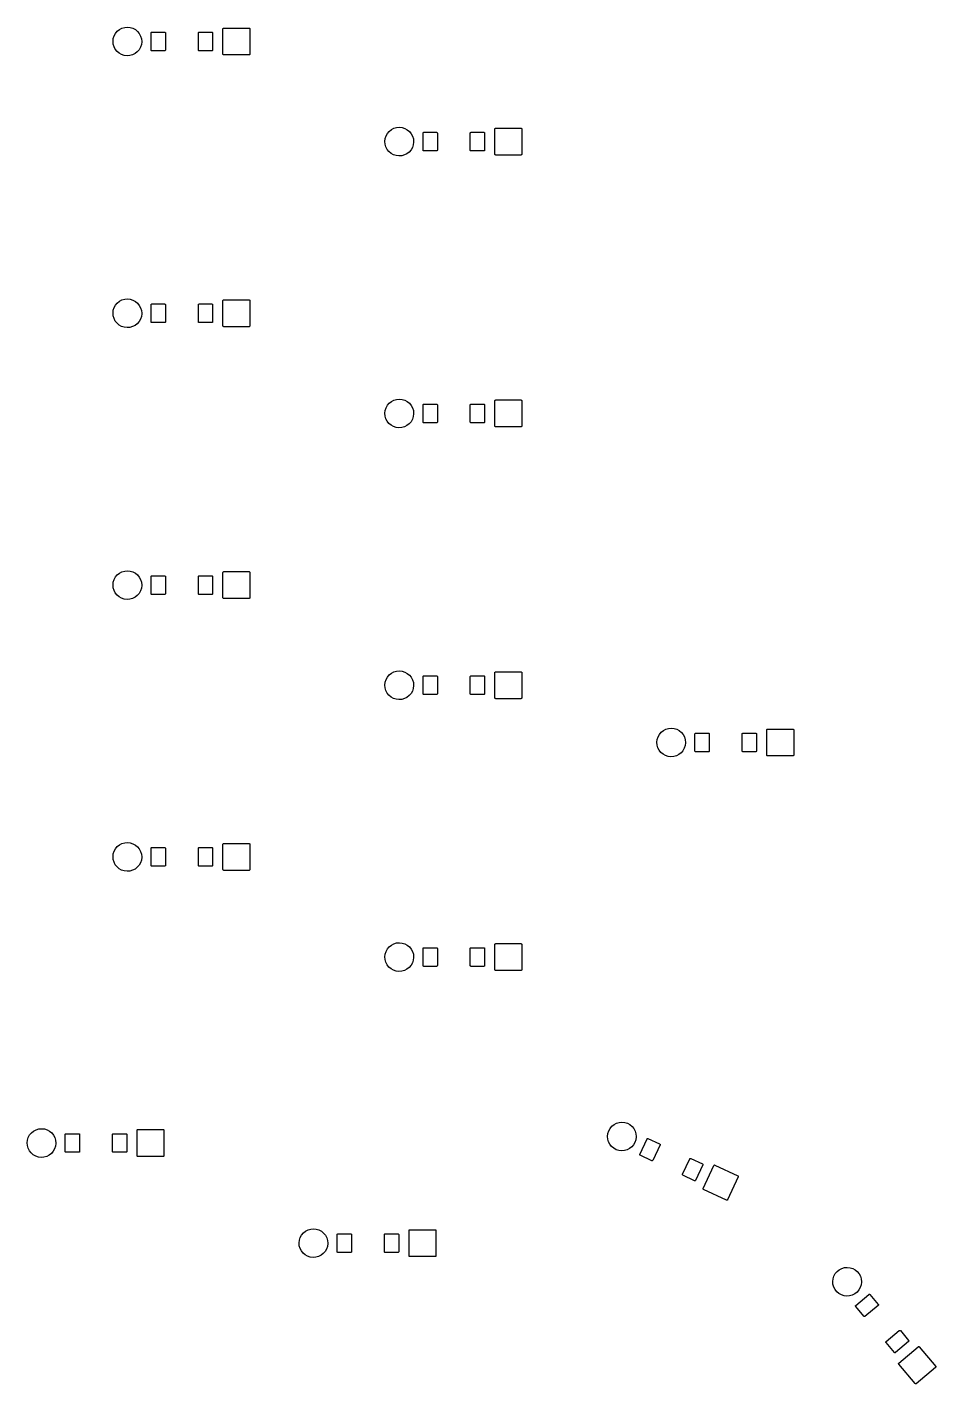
# Model space of a CAD drawing. Extents: x -5 to 129, y -39 to 63.
# Drawn here: x 65.2 to 128.7, y -38.8 to 56 of the extents above; entities that cross this region are included whole.
import ezdxf

# ---------------------------------------------------------------- set-up
doc = ezdxf.new("R2010")
doc.units = 0
doc.layers.add('BLACK', color=7, linetype='CONTINUOUS')

msp = doc.modelspace()

# ---------------------------------------------------------------- linework, layer by layer
at = {"layer": 'BLACK', "linetype": 'CONTINUOUS'}
for p, q in [((71.8145, 55.9295), (72.0022, 55.9847)), ((72.0022, 55.9847), (72.197, 56.0025)), ((72.197, 56.0025), (72.3916, 55.982)), ((72.3916, 55.982), (72.5785, 55.9242)), ((71.1876, 55.014), (71.2094, 55.2084)), ((71.204, 54.819), (71.1876, 55.014)), ((71.2094, 55.2084), (71.2686, 55.3949)), ((71.2686, 55.3949), (71.3628, 55.5664)), ((71.3628, 55.5664), (71.4886, 55.7163)), ((71.4886, 55.7163), (71.6411, 55.8389)), ((71.6411, 55.8389), (71.8145, 55.9295)), ((72.5785, 55.9242), (72.7506, 55.8311)), ((72.7506, 55.8311), (72.9013, 55.7064)), ((72.9013, 55.7064), (73.025, 55.5548)), ((73.025, 55.5548), (73.1169, 55.382)), ((73.1169, 55.382), (73.1734, 55.1947)), ((73.1734, 55.1947), (73.1925, 55)), ((73.85, 55.6), (73.8538, 55.6191)), ((73.85, 54.4), (73.85, 55.6)), ((73.8538, 55.6191), (73.8646, 55.6354)), ((73.8646, 55.6354), (73.8809, 55.6462)), ((73.8809, 55.6462), (73.9, 55.65)), ((73.9, 55.65), (74.8, 55.65)), ((74.8, 55.65), (74.8191, 55.6462)), ((74.8191, 55.6462), (74.8354, 55.6354)), ((74.8354, 55.6354), (74.8462, 55.6191)), ((74.8462, 55.6191), (74.85, 55.6)), ((74.85, 55.6), (74.85, 54.4)), ((77.15, 55.6), (77.1538, 55.6191)), ((77.15, 54.4), (77.15, 55.6)), ((77.1538, 55.6191), (77.1646, 55.6354)), ((77.1646, 55.6354), (77.1809, 55.6462)), ((77.1809, 55.6462), (77.2, 55.65)), ((77.2, 55.65), (78.1, 55.65)), ((78.1, 55.65), (78.1191, 55.6462)), ((78.1191, 55.6462), (78.1354, 55.6354)), ((78.1354, 55.6354), (78.1462, 55.6191)), ((78.1462, 55.6191), (78.15, 55.6)), ((78.15, 55.6), (78.15, 54.4)), ((78.871, 55.889), (78.8748, 55.9081)), ((78.871, 54.111), (78.871, 55.889)), ((78.8748, 55.9081), (78.8856, 55.9244)), ((78.8856, 55.9244), (78.9019, 55.9352)), ((78.9019, 55.9352), (78.921, 55.939)), ((78.921, 55.939), (80.699, 55.939)), ((80.699, 55.939), (80.7181, 55.9352)), ((80.7181, 55.9352), (80.7344, 55.9244)), ((80.7344, 55.9244), (80.7452, 55.9081)), ((80.7452, 55.9081), (80.749, 55.889)), ((80.749, 55.889), (80.749, 54.111)), ((71.2579, 54.631), (71.204, 54.819)), ((71.3473, 54.4569), (71.2579, 54.631)), ((71.4689, 54.3036), (71.3473, 54.4569)), ((71.6179, 54.1768), (71.4689, 54.3036)), ((71.7886, 54.0813), (71.6179, 54.1768)), ((71.9747, 54.0209), (71.7886, 54.0813)), ((72.5525, 54.0653), (72.3641, 54.0127)), ((72.7272, 54.1536), (72.5525, 54.0653)), ((72.8813, 54.274), (72.7272, 54.1536)), ((73.0092, 54.4221), (72.8813, 54.274)), ((73.1058, 54.5922), (73.0092, 54.4221)), ((73.1676, 54.7779), (73.1058, 54.5922)), ((73.1921, 54.972), (73.1676, 54.7779)), ((73.1925, 55), (73.1921, 54.972)), ((73.8538, 54.3809), (73.85, 54.4)), ((73.8646, 54.3646), (73.8538, 54.3809)), ((73.8809, 54.3538), (73.8646, 54.3646)), ((73.9, 54.35), (73.8809, 54.3538)), ((74.8, 54.35), (73.9, 54.35)), ((74.8191, 54.3538), (74.8, 54.35)), ((74.8354, 54.3646), (74.8191, 54.3538)), ((74.8462, 54.3809), (74.8354, 54.3646)), ((74.85, 54.4), (74.8462, 54.3809)), ((77.1538, 54.3809), (77.15, 54.4)), ((77.1646, 54.3646), (77.1538, 54.3809)), ((77.1809, 54.3538), (77.1646, 54.3646)), ((77.2, 54.35), (77.1809, 54.3538)), ((78.1, 54.35), (77.2, 54.35)), ((78.1191, 54.3538), (78.1, 54.35)), ((78.1354, 54.3646), (78.1191, 54.3538)), ((78.1462, 54.3809), (78.1354, 54.3646)), ((78.15, 54.4), (78.1462, 54.3809)), ((78.8748, 54.0919), (78.871, 54.111)), ((78.8856, 54.0756), (78.8748, 54.0919)), ((78.9019, 54.0648), (78.8856, 54.0756)), ((78.921, 54.061), (78.9019, 54.0648)), ((80.699, 54.061), (78.921, 54.061)), ((80.7181, 54.0648), (80.699, 54.061)), ((80.7344, 54.0756), (80.7181, 54.0648)), ((80.7452, 54.0919), (80.7344, 54.0756)), ((80.749, 54.111), (80.7452, 54.0919)), ((72.169, 53.9977), (71.9747, 54.0209)), ((72.3641, 54.0127), (72.169, 53.9977)), ((90.2094, 48.2084), (90.2686, 48.3949)), ((90.2686, 48.3949), (90.3628, 48.5664)), ((90.3628, 48.5664), (90.4886, 48.7163)), ((90.4886, 48.7163), (90.6411, 48.8389)), ((90.6411, 48.8389), (90.8145, 48.9295)), ((90.8145, 48.9295), (91.0022, 48.9847)), ((91.0022, 48.9847), (91.197, 49.0025)), ((91.197, 49.0025), (91.3916, 48.982)), ((91.3916, 48.982), (91.5785, 48.9242)), ((91.5785, 48.9242), (91.7506, 48.8311)), ((91.7506, 48.8311), (91.9013, 48.7064)), ((91.9013, 48.7064), (92.025, 48.5548)), ((92.025, 48.5548), (92.1169, 48.382)), ((92.1169, 48.382), (92.1734, 48.1947)), ((92.85, 48.6), (92.8538, 48.6191)), ((92.85, 47.4), (92.85, 48.6)), ((92.8538, 48.6191), (92.8646, 48.6354)), ((92.8646, 48.6354), (92.8809, 48.6462)), ((92.8809, 48.6462), (92.9, 48.65)), ((92.9, 48.65), (93.8, 48.65)), ((93.8, 48.65), (93.8191, 48.6462)), ((93.8191, 48.6462), (93.8354, 48.6354)), ((93.8354, 48.6354), (93.8462, 48.6191)), ((93.8462, 48.6191), (93.85, 48.6)), ((93.85, 48.6), (93.85, 47.4)), ((96.15, 48.6), (96.1538, 48.6191)), ((96.15, 47.4), (96.15, 48.6)), ((96.1538, 48.6191), (96.1646, 48.6354)), ((96.1646, 48.6354), (96.1809, 48.6462)), ((96.1809, 48.6462), (96.2, 48.65)), ((96.2, 48.65), (97.1, 48.65)), ((97.1, 48.65), (97.1191, 48.6462)), ((97.1191, 48.6462), (97.1354, 48.6354)), ((97.1354, 48.6354), (97.1462, 48.6191)), ((97.1462, 48.6191), (97.15, 48.6)), ((97.15, 48.6), (97.15, 47.4)), ((97.871, 48.889), (97.8748, 48.9081)), ((97.871, 47.111), (97.871, 48.889)), ((97.8748, 48.9081), (97.8856, 48.9244)), ((97.8856, 48.9244), (97.9019, 48.9352)), ((97.9019, 48.9352), (97.921, 48.939)), ((97.921, 48.939), (99.699, 48.939)), ((99.699, 48.939), (99.7181, 48.9352)), ((99.7181, 48.9352), (99.7344, 48.9244)), ((99.7344, 48.9244), (99.7452, 48.9081)), ((99.7452, 48.9081), (99.749, 48.889)), ((99.749, 48.889), (99.749, 47.111)), ((90.1876, 48.014), (90.2094, 48.2084)), ((90.204, 47.819), (90.1876, 48.014)), ((90.2579, 47.631), (90.204, 47.819)), ((90.3473, 47.4569), (90.2579, 47.631)), ((90.4689, 47.3036), (90.3473, 47.4569)), ((92.0092, 47.4221), (91.8813, 47.274)), ((92.1058, 47.5922), (92.0092, 47.4221)), ((92.1676, 47.7779), (92.1058, 47.5922)), ((92.1921, 47.972), (92.1676, 47.7779)), ((92.1734, 48.1947), (92.1925, 48)), ((92.1925, 48), (92.1921, 47.972)), ((90.6179, 47.1768), (90.4689, 47.3036)), ((90.7886, 47.0813), (90.6179, 47.1768)), ((90.9747, 47.0209), (90.7886, 47.0813)), ((91.169, 46.9977), (90.9747, 47.0209)), ((91.3641, 47.0127), (91.169, 46.9977)), ((91.5525, 47.0653), (91.3641, 47.0127)), ((91.7272, 47.1536), (91.5525, 47.0653)), ((91.8813, 47.274), (91.7272, 47.1536)), ((92.8538, 47.3809), (92.85, 47.4)), ((92.8646, 47.3646), (92.8538, 47.3809)), ((92.8809, 47.3538), (92.8646, 47.3646)), ((92.9, 47.35), (92.8809, 47.3538)), ((93.8, 47.35), (92.9, 47.35)), ((93.8191, 47.3538), (93.8, 47.35)), ((93.8354, 47.3646), (93.8191, 47.3538)), ((93.8462, 47.3809), (93.8354, 47.3646)), ((93.85, 47.4), (93.8462, 47.3809)), ((96.1538, 47.3809), (96.15, 47.4)), ((96.1646, 47.3646), (96.1538, 47.3809)), ((96.1809, 47.3538), (96.1646, 47.3646)), ((96.2, 47.35), (96.1809, 47.3538)), ((97.1, 47.35), (96.2, 47.35)), ((97.1191, 47.3538), (97.1, 47.35)), ((97.1354, 47.3646), (97.1191, 47.3538)), ((97.1462, 47.3809), (97.1354, 47.3646)), ((97.15, 47.4), (97.1462, 47.3809)), ((97.8748, 47.0919), (97.871, 47.111)), ((97.8856, 47.0756), (97.8748, 47.0919)), ((97.9019, 47.0648), (97.8856, 47.0756)), ((97.921, 47.061), (97.9019, 47.0648)), ((99.699, 47.061), (97.921, 47.061)), ((99.7181, 47.0648), (99.699, 47.061)), ((99.7344, 47.0756), (99.7181, 47.0648)), ((99.7452, 47.0919), (99.7344, 47.0756)), ((99.749, 47.111), (99.7452, 47.0919)), ((72.0022, 36.9847), (72.197, 37.0025)), ((72.197, 37.0025), (72.3916, 36.982)), ((71.1876, 36.014), (71.2094, 36.2084)), ((71.2094, 36.2084), (71.2686, 36.3949)), ((71.2686, 36.3949), (71.3628, 36.5664)), ((71.3628, 36.5664), (71.4886, 36.7163)), ((71.4886, 36.7163), (71.6411, 36.8389)), ((71.6411, 36.8389), (71.8145, 36.9295)), ((71.8145, 36.9295), (72.0022, 36.9847)), ((72.3916, 36.982), (72.5785, 36.9242)), ((72.5785, 36.9242), (72.7506, 36.8311)), ((72.7506, 36.8311), (72.9013, 36.7064)), ((72.9013, 36.7064), (73.025, 36.5548)), ((73.025, 36.5548), (73.1169, 36.382)), ((73.1169, 36.382), (73.1734, 36.1947)), ((73.1734, 36.1947), (73.1925, 36)), ((73.85, 36.6), (73.8538, 36.6191)), ((73.85, 35.4), (73.85, 36.6)), ((73.8538, 36.6191), (73.8646, 36.6354)), ((73.8646, 36.6354), (73.8809, 36.6462)), ((73.8809, 36.6462), (73.9, 36.65)), ((73.9, 36.65), (74.8, 36.65)), ((74.8, 36.65), (74.8191, 36.6462)), ((74.8191, 36.6462), (74.8354, 36.6354)), ((74.8354, 36.6354), (74.8462, 36.6191)), ((74.8462, 36.6191), (74.85, 36.6)), ((74.85, 36.6), (74.85, 35.4)), ((77.15, 36.6), (77.1538, 36.6191)), ((77.15, 35.4), (77.15, 36.6)), ((77.1538, 36.6191), (77.1646, 36.6354)), ((77.1646, 36.6354), (77.1809, 36.6462)), ((77.1809, 36.6462), (77.2, 36.65)), ((77.2, 36.65), (78.1, 36.65)), ((78.1, 36.65), (78.1191, 36.6462)), ((78.1191, 36.6462), (78.1354, 36.6354)), ((78.1354, 36.6354), (78.1462, 36.6191)), ((78.1462, 36.6191), (78.15, 36.6)), ((78.15, 36.6), (78.15, 35.4)), ((78.871, 36.889), (78.8748, 36.9081)), ((78.871, 35.111), (78.871, 36.889)), ((78.8748, 36.9081), (78.8856, 36.9244)), ((78.8856, 36.9244), (78.9019, 36.9352)), ((78.9019, 36.9352), (78.921, 36.939)), ((78.921, 36.939), (80.699, 36.939)), ((80.699, 36.939), (80.7181, 36.9352)), ((80.7181, 36.9352), (80.7344, 36.9244)), ((80.7344, 36.9244), (80.7452, 36.9081)), ((80.7452, 36.9081), (80.749, 36.889)), ((80.749, 36.889), (80.749, 35.111)), ((71.204, 35.819), (71.1876, 36.014)), ((71.2579, 35.631), (71.204, 35.819)), ((71.3473, 35.4569), (71.2579, 35.631)), ((71.4689, 35.3036), (71.3473, 35.4569)), ((71.6179, 35.1768), (71.4689, 35.3036)), ((71.7886, 35.0813), (71.6179, 35.1768)), ((72.7272, 35.1536), (72.5525, 35.0653)), ((72.8813, 35.274), (72.7272, 35.1536)), ((73.0092, 35.4221), (72.8813, 35.274)), ((73.1058, 35.5922), (73.0092, 35.4221)), ((73.1676, 35.7779), (73.1058, 35.5922)), ((73.1921, 35.972), (73.1676, 35.7779)), ((73.1925, 36), (73.1921, 35.972)), ((73.8538, 35.3809), (73.85, 35.4)), ((73.8646, 35.3646), (73.8538, 35.3809)), ((73.8809, 35.3538), (73.8646, 35.3646)), ((73.9, 35.35), (73.8809, 35.3538)), ((74.8, 35.35), (73.9, 35.35)), ((74.8191, 35.3538), (74.8, 35.35)), ((74.8354, 35.3646), (74.8191, 35.3538)), ((74.8462, 35.3809), (74.8354, 35.3646)), ((74.85, 35.4), (74.8462, 35.3809)), ((77.1538, 35.3809), (77.15, 35.4)), ((77.1646, 35.3646), (77.1538, 35.3809)), ((77.1809, 35.3538), (77.1646, 35.3646)), ((77.2, 35.35), (77.1809, 35.3538)), ((78.1, 35.35), (77.2, 35.35)), ((78.1191, 35.3538), (78.1, 35.35)), ((78.1354, 35.3646), (78.1191, 35.3538)), ((78.1462, 35.3809), (78.1354, 35.3646)), ((78.15, 35.4), (78.1462, 35.3809)), ((78.8748, 35.0919), (78.871, 35.111)), ((78.8856, 35.0756), (78.8748, 35.0919)), ((80.7452, 35.0919), (80.7344, 35.0756)), ((80.749, 35.111), (80.7452, 35.0919)), ((71.9747, 35.0209), (71.7886, 35.0813)), ((72.169, 34.9977), (71.9747, 35.0209)), ((72.3641, 35.0127), (72.169, 34.9977)), ((72.5525, 35.0653), (72.3641, 35.0127)), ((78.9019, 35.0648), (78.8856, 35.0756)), ((78.921, 35.061), (78.9019, 35.0648)), ((80.699, 35.061), (78.921, 35.061)), ((80.7181, 35.0648), (80.699, 35.061)), ((80.7344, 35.0756), (80.7181, 35.0648)), ((90.2686, 29.3949), (90.3628, 29.5664)), ((90.3628, 29.5664), (90.4886, 29.7163)), ((90.4886, 29.7163), (90.6411, 29.8389)), ((90.6411, 29.8389), (90.8145, 29.9295)), ((90.8145, 29.9295), (91.0022, 29.9847)), ((91.0022, 29.9847), (91.197, 30.0025)), ((91.197, 30.0025), (91.3916, 29.982)), ((91.3916, 29.982), (91.5785, 29.9242)), ((91.5785, 29.9242), (91.7506, 29.8311)), ((91.7506, 29.8311), (91.9013, 29.7064)), ((91.9013, 29.7064), (92.025, 29.5548)), ((92.025, 29.5548), (92.1169, 29.382)), ((92.85, 29.6), (92.8538, 29.6191)), ((92.85, 28.4), (92.85, 29.6)), ((92.8538, 29.6191), (92.8646, 29.6354)), ((92.8646, 29.6354), (92.8809, 29.6462)), ((92.8809, 29.6462), (92.9, 29.65)), ((92.9, 29.65), (93.8, 29.65)), ((93.8, 29.65), (93.8191, 29.6462)), ((93.8191, 29.6462), (93.8354, 29.6354)), ((93.8354, 29.6354), (93.8462, 29.6191)), ((93.8462, 29.6191), (93.85, 29.6)), ((93.85, 29.6), (93.85, 28.4)), ((96.15, 29.6), (96.1538, 29.6191)), ((96.15, 28.4), (96.15, 29.6)), ((96.1538, 29.6191), (96.1646, 29.6354)), ((96.1646, 29.6354), (96.1809, 29.6462)), ((96.1809, 29.6462), (96.2, 29.65)), ((96.2, 29.65), (97.1, 29.65)), ((97.1, 29.65), (97.1191, 29.6462)), ((97.1191, 29.6462), (97.1354, 29.6354)), ((97.1354, 29.6354), (97.1462, 29.6191)), ((97.1462, 29.6191), (97.15, 29.6)), ((97.15, 29.6), (97.15, 28.4)), ((97.871, 29.889), (97.8748, 29.9081)), ((97.871, 28.111), (97.871, 29.889)), ((97.8748, 29.9081), (97.8856, 29.9244)), ((97.8856, 29.9244), (97.9019, 29.9352)), ((97.9019, 29.9352), (97.921, 29.939)), ((97.921, 29.939), (99.699, 29.939)), ((99.699, 29.939), (99.7181, 29.9352)), ((99.7181, 29.9352), (99.7344, 29.9244)), ((99.7344, 29.9244), (99.7452, 29.9081)), ((99.7452, 29.9081), (99.749, 29.889)), ((99.749, 29.889), (99.749, 28.111)), ((90.1876, 29.014), (90.2094, 29.2084)), ((90.204, 28.819), (90.1876, 29.014)), ((90.2579, 28.631), (90.204, 28.819)), ((90.2094, 29.2084), (90.2686, 29.3949)), ((90.3473, 28.4569), (90.2579, 28.631)), ((90.4689, 28.3036), (90.3473, 28.4569)), ((92.1058, 28.5922), (92.0092, 28.4221)), ((92.1676, 28.7779), (92.1058, 28.5922)), ((92.1169, 29.382), (92.1734, 29.1947)), ((92.1921, 28.972), (92.1676, 28.7779)), ((92.1734, 29.1947), (92.1925, 29)), ((92.1925, 29), (92.1921, 28.972)), ((90.6179, 28.1768), (90.4689, 28.3036)), ((90.7886, 28.0813), (90.6179, 28.1768)), ((90.9747, 28.0209), (90.7886, 28.0813)), ((91.169, 27.9977), (90.9747, 28.0209)), ((91.3641, 28.0127), (91.169, 27.9977)), ((91.5525, 28.0653), (91.3641, 28.0127)), ((91.7272, 28.1536), (91.5525, 28.0653)), ((91.8813, 28.274), (91.7272, 28.1536)), ((92.0092, 28.4221), (91.8813, 28.274)), ((92.8538, 28.3809), (92.85, 28.4)), ((92.8646, 28.3646), (92.8538, 28.3809)), ((92.8809, 28.3538), (92.8646, 28.3646)), ((92.9, 28.35), (92.8809, 28.3538)), ((93.8, 28.35), (92.9, 28.35)), ((93.8191, 28.3538), (93.8, 28.35)), ((93.8354, 28.3646), (93.8191, 28.3538)), ((93.8462, 28.3809), (93.8354, 28.3646)), ((93.85, 28.4), (93.8462, 28.3809)), ((96.1538, 28.3809), (96.15, 28.4)), ((96.1646, 28.3646), (96.1538, 28.3809)), ((96.1809, 28.3538), (96.1646, 28.3646)), ((96.2, 28.35), (96.1809, 28.3538)), ((97.1, 28.35), (96.2, 28.35)), ((97.1191, 28.3538), (97.1, 28.35)), ((97.1354, 28.3646), (97.1191, 28.3538)), ((97.1462, 28.3809), (97.1354, 28.3646)), ((97.15, 28.4), (97.1462, 28.3809)), ((97.8748, 28.0919), (97.871, 28.111)), ((97.8856, 28.0756), (97.8748, 28.0919)), ((97.9019, 28.0648), (97.8856, 28.0756)), ((97.921, 28.061), (97.9019, 28.0648)), ((99.699, 28.061), (97.921, 28.061)), ((99.7181, 28.0648), (99.699, 28.061)), ((99.7344, 28.0756), (99.7181, 28.0648)), ((99.7452, 28.0919), (99.7344, 28.0756)), ((99.749, 28.111), (99.7452, 28.0919)), ((71.1876, 17.014), (71.2094, 17.2084)), ((71.2094, 17.2084), (71.2686, 17.3949)), ((71.2686, 17.3949), (71.3628, 17.5664)), ((71.3628, 17.5664), (71.4886, 17.7163)), ((71.4886, 17.7163), (71.6411, 17.8389)), ((71.6411, 17.8389), (71.8145, 17.9295)), ((71.8145, 17.9295), (72.0022, 17.9847)), ((72.0022, 17.9847), (72.197, 18.0025)), ((72.197, 18.0025), (72.3916, 17.982)), ((72.3916, 17.982), (72.5785, 17.9242)), ((72.5785, 17.9242), (72.7506, 17.8311)), ((72.7506, 17.8311), (72.9013, 17.7064)), ((72.9013, 17.7064), (73.025, 17.5548)), ((73.025, 17.5548), (73.1169, 17.382)), ((73.1169, 17.382), (73.1734, 17.1947)), ((73.1734, 17.1947), (73.1925, 17)), ((73.85, 17.6), (73.8538, 17.6191)), ((73.85, 16.4), (73.85, 17.6)), ((73.8538, 17.6191), (73.8646, 17.6354)), ((73.8646, 17.6354), (73.8809, 17.6462)), ((73.8809, 17.6462), (73.9, 17.65)), ((73.9, 17.65), (74.8, 17.65)), ((74.8, 17.65), (74.8191, 17.6462)), ((74.8191, 17.6462), (74.8354, 17.6354)), ((74.8354, 17.6354), (74.8462, 17.6191)), ((74.8462, 17.6191), (74.85, 17.6)), ((74.85, 17.6), (74.85, 16.4)), ((77.15, 17.6), (77.1538, 17.6191)), ((77.15, 16.4), (77.15, 17.6)), ((77.1538, 17.6191), (77.1646, 17.6354)), ((77.1646, 17.6354), (77.1809, 17.6462)), ((77.1809, 17.6462), (77.2, 17.65)), ((77.2, 17.65), (78.1, 17.65)), ((78.1, 17.65), (78.1191, 17.6462)), ((78.1191, 17.6462), (78.1354, 17.6354)), ((78.1354, 17.6354), (78.1462, 17.6191)), ((78.1462, 17.6191), (78.15, 17.6)), ((78.15, 17.6), (78.15, 16.4)), ((78.871, 17.889), (78.8748, 17.9081)), ((78.871, 16.111), (78.871, 17.889)), ((78.8748, 17.9081), (78.8856, 17.9244)), ((78.8856, 17.9244), (78.9019, 17.9352)), ((78.9019, 17.9352), (78.921, 17.939)), ((78.921, 17.939), (80.699, 17.939)), ((80.699, 17.939), (80.7181, 17.9352)), ((80.7181, 17.9352), (80.7344, 17.9244)), ((80.7344, 17.9244), (80.7452, 17.9081)), ((80.7452, 17.9081), (80.749, 17.889)), ((80.749, 17.889), (80.749, 16.111)), ((71.204, 16.819), (71.1876, 17.014)), ((71.2579, 16.631), (71.204, 16.819)), ((71.3473, 16.4569), (71.2579, 16.631)), ((71.4689, 16.3036), (71.3473, 16.4569)), ((71.6179, 16.1768), (71.4689, 16.3036)), ((71.7886, 16.0813), (71.6179, 16.1768)), ((72.7272, 16.1536), (72.5525, 16.0653)), ((72.8813, 16.274), (72.7272, 16.1536)), ((73.0092, 16.4221), (72.8813, 16.274)), ((73.1058, 16.5922), (73.0092, 16.4221)), ((73.1676, 16.7779), (73.1058, 16.5922)), ((73.1921, 16.972), (73.1676, 16.7779)), ((73.1925, 17), (73.1921, 16.972)), ((73.8538, 16.3809), (73.85, 16.4)), ((73.8646, 16.3646), (73.8538, 16.3809)), ((73.8809, 16.3538), (73.8646, 16.3646)), ((73.9, 16.35), (73.8809, 16.3538)), ((74.8, 16.35), (73.9, 16.35)), ((74.8191, 16.3538), (74.8, 16.35)), ((74.8354, 16.3646), (74.8191, 16.3538)), ((74.8462, 16.3809), (74.8354, 16.3646)), ((74.85, 16.4), (74.8462, 16.3809)), ((77.1538, 16.3809), (77.15, 16.4)), ((77.1646, 16.3646), (77.1538, 16.3809)), ((77.1809, 16.3538), (77.1646, 16.3646)), ((77.2, 16.35), (77.1809, 16.3538)), ((78.1, 16.35), (77.2, 16.35)), ((78.1191, 16.3538), (78.1, 16.35)), ((78.1354, 16.3646), (78.1191, 16.3538)), ((78.1462, 16.3809), (78.1354, 16.3646)), ((78.15, 16.4), (78.1462, 16.3809)), ((71.9747, 16.0209), (71.7886, 16.0813)), ((72.169, 15.9977), (71.9747, 16.0209)), ((72.3641, 16.0127), (72.169, 15.9977)), ((72.5525, 16.0653), (72.3641, 16.0127)), ((78.8748, 16.0919), (78.871, 16.111)), ((78.8856, 16.0756), (78.8748, 16.0919)), ((78.9019, 16.0648), (78.8856, 16.0756)), ((78.921, 16.061), (78.9019, 16.0648)), ((80.699, 16.061), (78.921, 16.061)), ((80.7181, 16.0648), (80.699, 16.061)), ((80.7344, 16.0756), (80.7181, 16.0648)), ((80.7452, 16.0919), (80.7344, 16.0756)), ((80.749, 16.111), (80.7452, 16.0919)), ((90.2686, 10.3949), (90.3628, 10.5664)), ((90.3628, 10.5664), (90.4886, 10.7163)), ((90.4886, 10.7163), (90.6411, 10.8389)), ((90.6411, 10.8389), (90.8145, 10.9295)), ((90.8145, 10.9295), (91.0022, 10.9847)), ((91.0022, 10.9847), (91.197, 11.0025)), ((91.197, 11.0025), (91.3916, 10.982)), ((91.3916, 10.982), (91.5785, 10.9242)), ((91.5785, 10.9242), (91.7506, 10.8311)), ((91.7506, 10.8311), (91.9013, 10.7064)), ((91.9013, 10.7064), (92.025, 10.5548)), ((92.025, 10.5548), (92.1169, 10.382)), ((92.85, 10.6), (92.8538, 10.6191)), ((92.85, 9.4), (92.85, 10.6)), ((92.8538, 10.6191), (92.8646, 10.6354)), ((92.8646, 10.6354), (92.8809, 10.6462)), ((92.8809, 10.6462), (92.9, 10.65)), ((92.9, 10.65), (93.8, 10.65)), ((93.8, 10.65), (93.8191, 10.6462)), ((93.8191, 10.6462), (93.8354, 10.6354)), ((93.8354, 10.6354), (93.8462, 10.6191)), ((93.8462, 10.6191), (93.85, 10.6)), ((93.85, 10.6), (93.85, 9.4)), ((96.15, 10.6), (96.1538, 10.6191)), ((96.15, 9.4), (96.15, 10.6)), ((96.1538, 10.6191), (96.1646, 10.6354)), ((96.1646, 10.6354), (96.1809, 10.6462)), ((96.1809, 10.6462), (96.2, 10.65)), ((96.2, 10.65), (97.1, 10.65)), ((97.1, 10.65), (97.1191, 10.6462)), ((97.1191, 10.6462), (97.1354, 10.6354)), ((97.1354, 10.6354), (97.1462, 10.6191)), ((97.1462, 10.6191), (97.15, 10.6)), ((97.15, 10.6), (97.15, 9.4)), ((97.871, 10.889), (97.8748, 10.9081)), ((97.871, 9.111), (97.871, 10.889)), ((97.8748, 10.9081), (97.8856, 10.9244)), ((97.8856, 10.9244), (97.9019, 10.9352)), ((97.9019, 10.9352), (97.921, 10.939)), ((97.921, 10.939), (99.699, 10.939)), ((99.699, 10.939), (99.7181, 10.9352)), ((99.7181, 10.9352), (99.7344, 10.9244)), ((99.7344, 10.9244), (99.7452, 10.9081)), ((99.7452, 10.9081), (99.749, 10.889)), ((99.749, 10.889), (99.749, 9.111)), ((90.1876, 10.014), (90.2094, 10.2084)), ((90.204, 9.81903), (90.1876, 10.014)), ((90.2579, 9.63096), (90.204, 9.81903)), ((90.2094, 10.2084), (90.2686, 10.3949)), ((90.3473, 9.45694), (90.2579, 9.63096)), ((92.1058, 9.59225), (92.0092, 9.42213)), ((92.1676, 9.7779), (92.1058, 9.59225)), ((92.1169, 10.382), (92.1734, 10.1947)), ((92.1921, 9.97201), (92.1676, 9.7779)), ((92.1734, 10.1947), (92.1925, 10)), ((92.1925, 10), (92.1921, 9.97201)), ((90.4689, 9.3036), (90.3473, 9.45694)), ((90.6179, 9.1768), (90.4689, 9.3036)), ((90.7886, 9.08135), (90.6179, 9.1768)), ((90.9747, 9.02089), (90.7886, 9.08135)), ((91.169, 8.99772), (90.9747, 9.02089)), ((91.3641, 9.01273), (91.169, 8.99772)), ((91.5525, 9.06534), (91.3641, 9.01273)), ((91.7272, 9.15356), (91.5525, 9.06534)), ((91.8813, 9.27402), (91.7272, 9.15356)), ((92.0092, 9.42213), (91.8813, 9.27402)), ((92.8538, 9.38087), (92.85, 9.4)), ((92.8646, 9.36464), (92.8538, 9.38087)), ((92.8809, 9.35381), (92.8646, 9.36464)), ((92.9, 9.35), (92.8809, 9.35381)), ((93.8, 9.35), (92.9, 9.35)), ((93.8191, 9.35381), (93.8, 9.35)), ((93.8354, 9.36464), (93.8191, 9.35381)), ((93.8462, 9.38087), (93.8354, 9.36464)), ((93.85, 9.4), (93.8462, 9.38087)), ((96.1538, 9.38087), (96.15, 9.4)), ((96.1646, 9.36464), (96.1538, 9.38087)), ((96.1809, 9.35381), (96.1646, 9.36464)), ((96.2, 9.35), (96.1809, 9.35381)), ((97.1, 9.35), (96.2, 9.35)), ((97.1191, 9.35381), (97.1, 9.35)), ((97.1354, 9.36464), (97.1191, 9.35381)), ((97.1462, 9.38087), (97.1354, 9.36464)), ((97.15, 9.4), (97.1462, 9.38087)), ((97.8748, 9.09187), (97.871, 9.111)), ((97.8856, 9.07564), (97.8748, 9.09187)), ((97.9019, 9.06481), (97.8856, 9.07564)), ((97.921, 9.061), (97.9019, 9.06481)), ((99.699, 9.061), (97.921, 9.061)), ((99.7181, 9.06481), (99.699, 9.061)), ((99.7344, 9.07564), (99.7181, 9.06481)), ((99.7452, 9.09187), (99.7344, 9.07564)), ((99.749, 9.111), (99.7452, 9.09187)), ((109.363, 6.56638), (109.489, 6.71626)), ((109.489, 6.71626), (109.641, 6.83886)), ((109.641, 6.83886), (109.814, 6.9295)), ((109.814, 6.9295), (110.002, 6.98474)), ((110.002, 6.98474), (110.197, 7.00248)), ((110.197, 7.00248), (110.392, 6.98202)), ((110.392, 6.98202), (110.578, 6.92417)), ((110.578, 6.92417), (110.751, 6.83111)), ((110.751, 6.83111), (110.901, 6.7064)), ((110.901, 6.7064), (111.025, 6.55477)), ((111.865, 6.63535), (111.881, 6.64619)), ((111.881, 6.64619), (111.9, 6.65)), ((111.9, 6.65), (112.8, 6.65)), ((112.8, 6.65), (112.819, 6.64619)), ((112.819, 6.64619), (112.835, 6.63535)), ((115.165, 6.63535), (115.181, 6.64619)), ((115.181, 6.64619), (115.2, 6.65)), ((115.2, 6.65), (116.1, 6.65)), ((116.1, 6.65), (116.119, 6.64619)), ((116.119, 6.64619), (116.135, 6.63535)), ((116.871, 6.889), (116.875, 6.90813)), ((116.871, 5.111), (116.871, 6.889)), ((116.875, 6.90813), (116.886, 6.92435)), ((116.886, 6.92435), (116.902, 6.93519)), ((116.902, 6.93519), (116.921, 6.939)), ((116.921, 6.939), (118.699, 6.939)), ((118.699, 6.939), (118.718, 6.93519)), ((118.718, 6.93519), (118.734, 6.92435)), ((118.734, 6.92435), (118.745, 6.90813)), ((118.745, 6.90813), (118.749, 6.889)), ((118.749, 6.889), (118.749, 5.111)), ((109.188, 6.014), (109.209, 6.20843)), ((109.204, 5.81903), (109.188, 6.014)), ((109.258, 5.63096), (109.204, 5.81903)), ((109.209, 6.20843), (109.269, 6.39493)), ((109.269, 6.39493), (109.363, 6.56638)), ((111.025, 6.55477), (111.117, 6.38202)), ((111.168, 5.7779), (111.106, 5.59225)), ((111.117, 6.38202), (111.173, 6.19472)), ((111.192, 5.97201), (111.168, 5.7779)), ((111.173, 6.19472), (111.192, 6)), ((111.192, 6), (111.192, 5.97201)), ((111.85, 6.6), (111.854, 6.61913)), ((111.85, 5.4), (111.85, 6.6)), ((111.854, 6.61913), (111.865, 6.63535)), ((112.835, 6.63535), (112.846, 6.61913)), ((112.846, 6.61913), (112.85, 6.6)), ((112.85, 6.6), (112.85, 5.4)), ((115.15, 6.6), (115.154, 6.61913)), ((115.15, 5.4), (115.15, 6.6)), ((115.154, 6.61913), (115.165, 6.63535)), ((116.135, 6.63535), (116.146, 6.61913)), ((116.146, 6.61913), (116.15, 6.6)), ((116.15, 6.6), (116.15, 5.4)), ((109.347, 5.45694), (109.258, 5.63096)), ((109.469, 5.30361), (109.347, 5.45694)), ((109.618, 5.1768), (109.469, 5.30361)), ((109.789, 5.08135), (109.618, 5.1768)), ((109.975, 5.02089), (109.789, 5.08135)), ((110.169, 4.99772), (109.975, 5.02089)), ((110.364, 5.01273), (110.169, 4.99772)), ((110.553, 5.06534), (110.364, 5.01273)), ((110.727, 5.15356), (110.553, 5.06534)), ((110.881, 5.27402), (110.727, 5.15356)), ((111.009, 5.42213), (110.881, 5.27402)), ((111.106, 5.59225), (111.009, 5.42213)), ((111.854, 5.38087), (111.85, 5.4)), ((111.865, 5.36464), (111.854, 5.38087)), ((111.881, 5.35381), (111.865, 5.36464)), ((111.9, 5.35), (111.881, 5.35381)), ((112.8, 5.35), (111.9, 5.35)), ((112.819, 5.35381), (112.8, 5.35)), ((112.835, 5.36464), (112.819, 5.35381)), ((112.846, 5.38087), (112.835, 5.36464)), ((112.85, 5.4), (112.846, 5.38087)), ((115.154, 5.38087), (115.15, 5.4)), ((115.165, 5.36464), (115.154, 5.38087)), ((115.181, 5.35381), (115.165, 5.36464)), ((115.2, 5.35), (115.181, 5.35381)), ((116.1, 5.35), (115.2, 5.35)), ((116.119, 5.35381), (116.1, 5.35)), ((116.135, 5.36464), (116.119, 5.35381)), ((116.146, 5.38087), (116.135, 5.36464)), ((116.15, 5.4), (116.146, 5.38087)), ((116.875, 5.09187), (116.871, 5.111)), ((116.886, 5.07564), (116.875, 5.09187)), ((116.902, 5.06481), (116.886, 5.07564)), ((116.921, 5.061), (116.902, 5.06481)), ((118.699, 5.061), (116.921, 5.061)), ((118.718, 5.06481), (118.699, 5.061)), ((118.734, 5.07564), (118.718, 5.06481)), ((118.745, 5.09187), (118.734, 5.07564)), ((118.749, 5.111), (118.745, 5.09187)), ((71.1876, -1.986), (71.2094, -1.79157)), ((71.2094, -1.79157), (71.2686, -1.60507)), ((71.2686, -1.60507), (71.3628, -1.43362)), ((71.3628, -1.43362), (71.4886, -1.28374)), ((71.4886, -1.28374), (71.6411, -1.16114)), ((71.6411, -1.16114), (71.8145, -1.0705)), ((71.8145, -1.0705), (72.0022, -1.01526)), ((72.0022, -1.01526), (72.197, -0.99752)), ((72.197, -0.99752), (72.3916, -1.01798)), ((72.3916, -1.01798), (72.5785, -1.07583)), ((72.5785, -1.07583), (72.7506, -1.16889)), ((72.7506, -1.16889), (72.9013, -1.2936)), ((72.9013, -1.2936), (73.025, -1.44522)), ((73.025, -1.44522), (73.1169, -1.61798)), ((73.1169, -1.61798), (73.1734, -1.80528)), ((73.1734, -1.80528), (73.1925, -2)), ((73.85, -1.4), (73.8538, -1.38087)), ((73.85, -2.6), (73.85, -1.4)), ((73.8538, -1.38087), (73.8646, -1.36464)), ((73.8646, -1.36464), (73.8809, -1.35381)), ((73.8809, -1.35381), (73.9, -1.35)), ((73.9, -1.35), (74.8, -1.35)), ((74.8, -1.35), (74.8191, -1.35381)), ((74.8191, -1.35381), (74.8354, -1.36464)), ((74.8354, -1.36464), (74.8462, -1.38087)), ((74.8462, -1.38087), (74.85, -1.4)), ((74.85, -1.4), (74.85, -2.6)), ((77.15, -1.4), (77.1538, -1.38087)), ((77.15, -2.6), (77.15, -1.4)), ((77.1538, -1.38087), (77.1646, -1.36464)), ((77.1646, -1.36464), (77.1809, -1.35381)), ((77.1809, -1.35381), (77.2, -1.35)), ((77.2, -1.35), (78.1, -1.35)), ((78.1, -1.35), (78.1191, -1.35381)), ((78.1191, -1.35381), (78.1354, -1.36464)), ((78.1354, -1.36464), (78.1462, -1.38087)), ((78.1462, -1.38087), (78.15, -1.4)), ((78.15, -1.4), (78.15, -2.6)), ((78.871, -1.111), (78.8748, -1.09187)), ((78.871, -2.889), (78.871, -1.111)), ((78.8748, -1.09187), (78.8856, -1.07564)), ((78.8856, -1.07564), (78.9019, -1.06481)), ((78.9019, -1.06481), (78.921, -1.061)), ((78.921, -1.061), (80.699, -1.061)), ((80.699, -1.061), (80.7181, -1.06481)), ((80.7181, -1.06481), (80.7344, -1.07564)), ((80.7344, -1.07564), (80.7452, -1.09187)), ((80.7452, -1.09187), (80.749, -1.111)), ((80.749, -1.111), (80.749, -2.889)), ((71.204, -2.18097), (71.1876, -1.986)), ((71.2579, -2.36904), (71.204, -2.18097)), ((71.3473, -2.54306), (71.2579, -2.36904)), ((71.4689, -2.69639), (71.3473, -2.54306)), ((71.6179, -2.8232), (71.4689, -2.69639)), ((71.7886, -2.91865), (71.6179, -2.8232)), ((72.8813, -2.72598), (72.7272, -2.84644)), ((73.0092, -2.57787), (72.8813, -2.72598)), ((73.1058, -2.40775), (73.0092, -2.57787)), ((73.1676, -2.2221), (73.1058, -2.40775)), ((73.1921, -2.02799), (73.1676, -2.2221)), ((73.1925, -2), (73.1921, -2.02799)), ((73.8538, -2.61913), (73.85, -2.6)), ((73.8646, -2.63535), (73.8538, -2.61913)), ((73.8809, -2.64619), (73.8646, -2.63535)), ((73.9, -2.65), (73.8809, -2.64619)), ((74.8, -2.65), (73.9, -2.65)), ((74.8191, -2.64619), (74.8, -2.65)), ((74.8354, -2.63535), (74.8191, -2.64619)), ((74.8462, -2.61913), (74.8354, -2.63535)), ((74.85, -2.6), (74.8462, -2.61913)), ((77.1538, -2.61913), (77.15, -2.6)), ((77.1646, -2.63535), (77.1538, -2.61913)), ((77.1809, -2.64619), (77.1646, -2.63535)), ((77.2, -2.65), (77.1809, -2.64619)), ((78.1, -2.65), (77.2, -2.65)), ((78.1191, -2.64619), (78.1, -2.65)), ((78.1354, -2.63535), (78.1191, -2.64619)), ((78.1462, -2.61913), (78.1354, -2.63535)), ((78.15, -2.6), (78.1462, -2.61913)), ((71.9747, -2.97911), (71.7886, -2.91865)), ((72.169, -3.00228), (71.9747, -2.97911)), ((72.3641, -2.98727), (72.169, -3.00228)), ((72.5525, -2.93465), (72.3641, -2.98727)), ((72.7272, -2.84644), (72.5525, -2.93465)), ((78.8748, -2.90813), (78.871, -2.889)), ((78.8856, -2.92435), (78.8748, -2.90813)), ((78.9019, -2.93519), (78.8856, -2.92435)), ((78.921, -2.939), (78.9019, -2.93519)), ((80.699, -2.939), (78.921, -2.939)), ((80.7181, -2.93519), (80.699, -2.939)), ((80.7344, -2.92435), (80.7181, -2.93519)), ((80.7452, -2.90813), (80.7344, -2.92435)), ((80.749, -2.889), (80.7452, -2.90813)), ((90.2686, -8.60507), (90.3628, -8.43362)), ((90.3628, -8.43362), (90.4886, -8.28374)), ((90.4886, -8.28374), (90.6411, -8.16114)), ((90.6411, -8.16114), (90.8145, -8.0705)), ((90.8145, -8.0705), (91.0022, -8.01526)), ((91.0022, -8.01526), (91.197, -7.99752)), ((91.197, -7.99752), (91.3916, -8.01798)), ((91.3916, -8.01798), (91.5785, -8.07583)), ((91.5785, -8.07583), (91.7506, -8.16889)), ((91.7506, -8.16889), (91.9013, -8.2936)), ((91.9013, -8.2936), (92.025, -8.44522)), ((92.025, -8.44522), (92.1169, -8.61798)), ((92.85, -8.4), (92.8538, -8.38087)), ((92.85, -9.6), (92.85, -8.4)), ((92.8538, -8.38087), (92.8646, -8.36464)), ((92.8646, -8.36464), (92.8809, -8.35381)), ((92.8809, -8.35381), (92.9, -8.35)), ((92.9, -8.35), (93.8, -8.35)), ((93.8, -8.35), (93.8191, -8.35381)), ((93.8191, -8.35381), (93.8354, -8.36464)), ((93.8354, -8.36464), (93.8462, -8.38087)), ((93.8462, -8.38087), (93.85, -8.4)), ((93.85, -8.4), (93.85, -9.6)), ((96.15, -8.4), (96.1538, -8.38087)), ((96.15, -9.6), (96.15, -8.4)), ((96.1538, -8.38087), (96.1646, -8.36464)), ((96.1646, -8.36464), (96.1809, -8.35381)), ((96.1809, -8.35381), (96.2, -8.35)), ((96.2, -8.35), (97.1, -8.35)), ((97.1, -8.35), (97.1191, -8.35381)), ((97.1191, -8.35381), (97.1354, -8.36464)), ((97.1354, -8.36464), (97.1462, -8.38087)), ((97.1462, -8.38087), (97.15, -8.4)), ((97.15, -8.4), (97.15, -9.6)), ((97.871, -8.111), (97.8748, -8.09187)), ((97.871, -9.889), (97.871, -8.111)), ((97.8748, -8.09187), (97.8856, -8.07564)), ((97.8856, -8.07564), (97.9019, -8.06481)), ((97.9019, -8.06481), (97.921, -8.061)), ((97.921, -8.061), (99.699, -8.061)), ((99.699, -8.061), (99.7181, -8.06481)), ((99.7181, -8.06481), (99.7344, -8.07564)), ((99.7344, -8.07564), (99.7452, -8.09187)), ((99.7452, -8.09187), (99.749, -8.111)), ((99.749, -8.111), (99.749, -9.889)), ((90.1876, -8.986), (90.2094, -8.79157)), ((90.204, -9.18097), (90.1876, -8.986)), ((90.2579, -9.36904), (90.204, -9.18097)), ((90.2094, -8.79157), (90.2686, -8.60507)), ((90.3473, -9.54306), (90.2579, -9.36904)), ((92.1058, -9.40775), (92.0092, -9.57787)), ((92.1676, -9.2221), (92.1058, -9.40775)), ((92.1169, -8.61798), (92.1734, -8.80528)), ((92.1921, -9.02799), (92.1676, -9.2221)), ((92.1734, -8.80528), (92.1925, -9)), ((92.1925, -9), (92.1921, -9.02799)), ((90.4689, -9.69639), (90.3473, -9.54306)), ((90.6179, -9.8232), (90.4689, -9.69639)), ((90.7886, -9.91865), (90.6179, -9.8232)), ((90.9747, -9.97911), (90.7886, -9.91865)), ((91.169, -10.0023), (90.9747, -9.97911)), ((91.3641, -9.98727), (91.169, -10.0023)), ((91.5525, -9.93465), (91.3641, -9.98727)), ((91.7272, -9.84644), (91.5525, -9.93465)), ((91.8813, -9.72598), (91.7272, -9.84644)), ((92.0092, -9.57787), (91.8813, -9.72598)), ((92.8538, -9.61913), (92.85, -9.6)), ((92.8646, -9.63535), (92.8538, -9.61913)), ((92.8809, -9.64619), (92.8646, -9.63535)), ((92.9, -9.65), (92.8809, -9.64619)), ((93.8, -9.65), (92.9, -9.65)), ((93.8191, -9.64619), (93.8, -9.65)), ((93.8354, -9.63535), (93.8191, -9.64619)), ((93.8462, -9.61913), (93.8354, -9.63535)), ((93.85, -9.6), (93.8462, -9.61913)), ((96.1538, -9.61913), (96.15, -9.6)), ((96.1646, -9.63535), (96.1538, -9.61913)), ((96.1809, -9.64619), (96.1646, -9.63535)), ((96.2, -9.65), (96.1809, -9.64619)), ((97.1, -9.65), (96.2, -9.65)), ((97.1191, -9.64619), (97.1, -9.65)), ((97.1354, -9.63535), (97.1191, -9.64619)), ((97.1462, -9.61913), (97.1354, -9.63535)), ((97.15, -9.6), (97.1462, -9.61913)), ((97.8748, -9.90813), (97.871, -9.889)), ((97.8856, -9.92436), (97.8748, -9.90813)), ((97.9019, -9.93519), (97.8856, -9.92436)), ((97.921, -9.939), (97.9019, -9.93519)), ((99.699, -9.939), (97.921, -9.939)), ((99.7181, -9.93519), (99.699, -9.939)), ((99.7344, -9.92436), (99.7181, -9.93519)), ((99.7452, -9.90813), (99.7344, -9.92436)), ((99.749, -9.889), (99.7452, -9.90813)), ((105.916, -20.9802), (106.042, -20.8303)), ((106.042, -20.8303), (106.194, -20.7077)), ((106.194, -20.7077), (106.368, -20.6171)), ((106.368, -20.6171), (106.556, -20.5619)), ((106.556, -20.5619), (106.75, -20.5441)), ((106.75, -20.5441), (106.945, -20.5646)), ((106.945, -20.5646), (107.132, -20.6224)), ((107.132, -20.6224), (107.304, -20.7155)), ((107.304, -20.7155), (107.455, -20.8402)), ((107.455, -20.8402), (107.578, -20.9918)), ((65.1876, -21.986), (65.2094, -21.7916)), ((65.2094, -21.7916), (65.2686, -21.6051)), ((65.2686, -21.6051), (65.3628, -21.4336)), ((65.3628, -21.4336), (65.4886, -21.2837)), ((65.4886, -21.2837), (65.6411, -21.1611)), ((65.6411, -21.1611), (65.8145, -21.0705)), ((65.8145, -21.0705), (66.0022, -21.0153)), ((66.0022, -21.0153), (66.197, -20.9975)), ((66.197, -20.9975), (66.3916, -21.018)), ((66.3916, -21.018), (66.5785, -21.0758)), ((66.5785, -21.0758), (66.7506, -21.1689)), ((66.7506, -21.1689), (66.9013, -21.2936)), ((66.9013, -21.2936), (67.025, -21.4452)), ((67.025, -21.4452), (67.1169, -21.618)), ((67.1169, -21.618), (67.1734, -21.8053)), ((67.1734, -21.8053), (67.1925, -22)), ((67.85, -21.4), (67.8538, -21.3809)), ((67.85, -22.6), (67.85, -21.4)), ((67.8538, -21.3809), (67.8646, -21.3646)), ((67.8646, -21.3646), (67.8809, -21.3538)), ((67.8809, -21.3538), (67.9, -21.35)), ((67.9, -21.35), (68.8, -21.35)), ((68.8, -21.35), (68.8191, -21.3538)), ((68.8191, -21.3538), (68.8354, -21.3646)), ((68.8354, -21.3646), (68.8462, -21.3809)), ((68.8462, -21.3809), (68.85, -21.4)), ((68.85, -21.4), (68.85, -22.6)), ((71.15, -21.4), (71.1538, -21.3809)), ((71.15, -22.6), (71.15, -21.4)), ((71.1538, -21.3809), (71.1646, -21.3646)), ((71.1646, -21.3646), (71.1809, -21.3538)), ((71.1809, -21.3538), (71.2, -21.35)), ((71.2, -21.35), (72.1, -21.35)), ((72.1, -21.35), (72.1191, -21.3538)), ((72.1191, -21.3538), (72.1354, -21.3646)), ((72.1354, -21.3646), (72.1462, -21.3809)), ((72.1462, -21.3809), (72.15, -21.4)), ((72.15, -21.4), (72.15, -22.6)), ((72.871, -21.111), (72.8748, -21.0919)), ((72.871, -22.889), (72.871, -21.111)), ((72.8748, -21.0919), (72.8856, -21.0756)), ((72.8856, -21.0756), (72.9019, -21.0648)), ((72.9019, -21.0648), (72.921, -21.061)), ((72.921, -21.061), (74.699, -21.061)), ((74.699, -21.061), (74.7181, -21.0648)), ((74.7181, -21.0648), (74.7344, -21.0756)), ((74.7344, -21.0756), (74.7452, -21.0919)), ((74.7452, -21.0919), (74.749, -21.111)), ((74.749, -21.111), (74.749, -22.889)), ((105.741, -21.5326), (105.763, -21.3382)), ((105.757, -21.7276), (105.741, -21.5326)), ((105.811, -21.9156), (105.757, -21.7276)), ((105.763, -21.3382), (105.822, -21.1517)), ((105.822, -21.1517), (105.916, -20.9802)), ((107.578, -20.9918), (107.67, -21.1646)), ((107.721, -21.7687), (107.659, -21.9543)), ((107.67, -21.1646), (107.727, -21.3519)), ((107.746, -21.5746), (107.721, -21.7687)), ((107.727, -21.3519), (107.746, -21.5466)), ((107.746, -21.5466), (107.746, -21.5746)), ((107.994, -22.7919), (108.501, -21.7044)), ((108.501, -21.7044), (108.513, -21.6886)), ((108.513, -21.6886), (108.53, -21.6785)), ((108.53, -21.6785), (108.549, -21.6755)), ((108.549, -21.6755), (108.568, -21.6802)), ((108.568, -21.6802), (109.384, -22.0605)), ((65.204, -22.181), (65.1876, -21.986)), ((65.2579, -22.369), (65.204, -22.181)), ((65.3473, -22.5431), (65.2579, -22.369)), ((65.4689, -22.6964), (65.3473, -22.5431)), ((65.6179, -22.8232), (65.4689, -22.6964)), ((66.8813, -22.726), (66.7272, -22.8464)), ((67.0092, -22.5779), (66.8813, -22.726)), ((67.1058, -22.4078), (67.0092, -22.5779)), ((67.1676, -22.2221), (67.1058, -22.4078)), ((67.1921, -22.028), (67.1676, -22.2221)), ((67.1925, -22), (67.1921, -22.028)), ((67.8538, -22.6191), (67.85, -22.6)), ((67.8646, -22.6354), (67.8538, -22.6191)), ((67.8809, -22.6462), (67.8646, -22.6354)), ((67.9, -22.65), (67.8809, -22.6462)), ((68.8, -22.65), (67.9, -22.65)), ((68.8191, -22.6462), (68.8, -22.65)), ((68.8354, -22.6354), (68.8191, -22.6462)), ((68.8462, -22.6191), (68.8354, -22.6354)), ((68.85, -22.6), (68.8462, -22.6191)), ((71.1538, -22.6191), (71.15, -22.6)), ((71.1646, -22.6354), (71.1538, -22.6191)), ((71.1809, -22.6462), (71.1646, -22.6354)), ((71.2, -22.65), (71.1809, -22.6462)), ((72.1, -22.65), (71.2, -22.65)), ((72.1191, -22.6462), (72.1, -22.65)), ((72.1354, -22.6354), (72.1191, -22.6462)), ((72.1462, -22.6191), (72.1354, -22.6354)), ((72.15, -22.6), (72.1462, -22.6191)), ((105.901, -22.0897), (105.811, -21.9156)), ((106.022, -22.243), (105.901, -22.0897)), ((106.171, -22.3698), (106.022, -22.243)), ((106.342, -22.4652), (106.171, -22.3698)), ((106.528, -22.5257), (106.342, -22.4652)), ((106.722, -22.5489), (106.528, -22.5257)), ((106.917, -22.5339), (106.722, -22.5489)), ((107.106, -22.4812), (106.917, -22.5339)), ((107.281, -22.393), (107.106, -22.4812)), ((107.435, -22.2726), (107.281, -22.393)), ((107.563, -22.1245), (107.435, -22.2726)), ((107.659, -21.9543), (107.563, -22.1245)), ((109.408, -22.127), (108.901, -23.2145)), ((109.384, -22.0605), (109.399, -22.0721)), ((109.399, -22.0721), (109.409, -22.0887)), ((109.412, -22.108), (109.408, -22.127)), ((109.409, -22.0887), (109.412, -22.108)), ((65.7887, -22.9187), (65.6179, -22.8232)), ((65.9747, -22.9791), (65.7887, -22.9187)), ((66.169, -23.0023), (65.9747, -22.9791)), ((66.3641, -22.9873), (66.169, -23.0023)), ((66.5525, -22.9347), (66.3641, -22.9873)), ((66.7272, -22.8464), (66.5525, -22.9347)), ((72.8748, -22.9081), (72.871, -22.889)), ((72.8856, -22.9244), (72.8748, -22.9081)), ((72.9019, -22.9352), (72.8856, -22.9244)), ((72.921, -22.939), (72.9019, -22.9352)), ((74.699, -22.939), (72.921, -22.939)), ((74.7181, -22.9352), (74.699, -22.939)), ((74.7344, -22.9244), (74.7181, -22.9352)), ((74.7452, -22.9081), (74.7344, -22.9244)), ((74.749, -22.889), (74.7452, -22.9081)), ((107.99, -22.8109), (107.994, -22.7919)), ((107.993, -22.8302), (107.99, -22.8109)), ((108.003, -22.8468), (107.993, -22.8302)), ((108.018, -22.8584), (108.003, -22.8468)), ((108.834, -23.2387), (108.018, -22.8584)), ((108.853, -23.2434), (108.834, -23.2387)), ((108.872, -23.2404), (108.853, -23.2434)), ((108.889, -23.2303), (108.872, -23.2404)), ((108.901, -23.2145), (108.889, -23.2303)), ((110.985, -24.1866), (111.492, -23.099)), ((111.492, -23.099), (111.504, -23.0833)), ((111.504, -23.0833), (111.52, -23.0731)), ((111.52, -23.0731), (111.54, -23.0702)), ((111.54, -23.0702), (111.559, -23.0748)), ((111.559, -23.0748), (112.374, -23.4552)), ((112.399, -23.5216), (111.891, -24.6092)), ((112.374, -23.4552), (112.39, -23.4667)), ((112.39, -23.4667), (112.4, -23.4834)), ((112.403, -23.5027), (112.399, -23.5216)), ((112.4, -23.4834), (112.403, -23.5027)), ((112.423, -25.1758), (113.174, -23.5644)), ((113.174, -23.5644), (113.186, -23.5487)), ((113.186, -23.5487), (113.202, -23.5385)), ((113.202, -23.5385), (113.222, -23.5356)), ((113.222, -23.5356), (113.241, -23.5402)), ((113.241, -23.5402), (114.852, -24.2916)), ((110.98, -24.2055), (110.985, -24.1866)), ((110.983, -24.2248), (110.98, -24.2055)), ((110.994, -24.2415), (110.983, -24.2248)), ((111.009, -24.253), (110.994, -24.2415)), ((111.825, -24.6334), (111.009, -24.253)), ((111.844, -24.638), (111.825, -24.6334)), ((111.863, -24.635), (111.844, -24.638)), ((111.88, -24.6249), (111.863, -24.635)), ((111.891, -24.6092), (111.88, -24.6249)), ((114.876, -24.3581), (114.125, -25.9695)), ((114.852, -24.2916), (114.868, -24.3032)), ((114.868, -24.3032), (114.878, -24.3198)), ((114.881, -24.3391), (114.876, -24.3581)), ((114.878, -24.3198), (114.881, -24.3391)), ((112.418, -25.1948), (112.423, -25.1758)), ((112.421, -25.214), (112.418, -25.1948)), ((112.431, -25.2307), (112.421, -25.214)), ((112.447, -25.2423), (112.431, -25.2307)), ((114.058, -25.9937), (112.447, -25.2423)), ((114.077, -25.9983), (114.058, -25.9937)), ((114.097, -25.9953), (114.077, -25.9983)), ((114.113, -25.9852), (114.097, -25.9953)), ((114.125, -25.9695), (114.113, -25.9852)), ((84.2686, -28.6051), (84.3628, -28.4336)), ((84.3628, -28.4336), (84.4886, -28.2837)), ((84.4886, -28.2837), (84.6411, -28.1611)), ((84.6411, -28.1611), (84.8145, -28.0705)), ((84.8145, -28.0705), (85.0022, -28.0153)), ((85.0022, -28.0153), (85.197, -27.9975)), ((85.197, -27.9975), (85.3916, -28.018)), ((85.3916, -28.018), (85.5785, -28.0758)), ((85.5785, -28.0758), (85.7506, -28.1689)), ((85.7506, -28.1689), (85.9013, -28.2936)), ((85.9013, -28.2936), (86.025, -28.4452)), ((86.025, -28.4452), (86.1169, -28.618)), ((86.85, -28.4), (86.8538, -28.3809)), ((86.85, -29.6), (86.85, -28.4)), ((86.8538, -28.3809), (86.8646, -28.3646)), ((86.8646, -28.3646), (86.8809, -28.3538)), ((86.8809, -28.3538), (86.9, -28.35)), ((86.9, -28.35), (87.8, -28.35)), ((87.8, -28.35), (87.8191, -28.3538)), ((87.8191, -28.3538), (87.8354, -28.3646)), ((87.8354, -28.3646), (87.8462, -28.3809)), ((87.8462, -28.3809), (87.85, -28.4)), ((87.85, -28.4), (87.85, -29.6)), ((90.15, -28.4), (90.1538, -28.3809)), ((90.15, -29.6), (90.15, -28.4)), ((90.1538, -28.3809), (90.1646, -28.3646)), ((90.1646, -28.3646), (90.1809, -28.3538)), ((90.1809, -28.3538), (90.2, -28.35)), ((90.2, -28.35), (91.1, -28.35)), ((91.1, -28.35), (91.1191, -28.3538)), ((91.1191, -28.3538), (91.1354, -28.3646)), ((91.1354, -28.3646), (91.1462, -28.3809)), ((91.1462, -28.3809), (91.15, -28.4)), ((91.15, -28.4), (91.15, -29.6)), ((91.871, -28.111), (91.8748, -28.0919)), ((91.871, -29.889), (91.871, -28.111)), ((91.8748, -28.0919), (91.8856, -28.0756)), ((91.8856, -28.0756), (91.9019, -28.0648)), ((91.9019, -28.0648), (91.921, -28.061)), ((91.921, -28.061), (93.699, -28.061)), ((93.699, -28.061), (93.7181, -28.0648)), ((93.7181, -28.0648), (93.7344, -28.0756)), ((93.7344, -28.0756), (93.7452, -28.0919)), ((93.7452, -28.0919), (93.749, -28.111)), ((93.749, -28.111), (93.749, -29.889)), ((84.1876, -28.986), (84.2094, -28.7916)), ((84.204, -29.181), (84.1876, -28.986)), ((84.2579, -29.369), (84.204, -29.181)), ((84.2094, -28.7916), (84.2686, -28.6051)), ((84.3473, -29.5431), (84.2579, -29.369)), ((86.1676, -29.2221), (86.1058, -29.4078)), ((86.1169, -28.618), (86.1734, -28.8053)), ((86.1921, -29.028), (86.1676, -29.2221)), ((86.1734, -28.8053), (86.1925, -29)), ((86.1925, -29), (86.1921, -29.028)), ((84.4689, -29.6964), (84.3473, -29.5431)), ((84.6179, -29.8232), (84.4689, -29.6964)), ((84.7886, -29.9187), (84.6179, -29.8232)), ((84.9747, -29.9791), (84.7886, -29.9187)), ((85.169, -30.0023), (84.9747, -29.9791)), ((85.3641, -29.9873), (85.169, -30.0023)), ((85.5525, -29.9347), (85.3641, -29.9873)), ((85.7272, -29.8464), (85.5525, -29.9347)), ((85.8813, -29.726), (85.7272, -29.8464)), ((86.0092, -29.5779), (85.8813, -29.726)), ((86.1058, -29.4078), (86.0092, -29.5779)), ((86.8538, -29.6191), (86.85, -29.6)), ((86.8646, -29.6354), (86.8538, -29.6191)), ((86.8809, -29.6462), (86.8646, -29.6354)), ((86.9, -29.65), (86.8809, -29.6462)), ((87.8, -29.65), (86.9, -29.65)), ((87.8191, -29.6462), (87.8, -29.65)), ((87.8354, -29.6354), (87.8191, -29.6462)), ((87.8462, -29.6191), (87.8354, -29.6354)), ((87.85, -29.6), (87.8462, -29.6191)), ((90.1538, -29.6191), (90.15, -29.6)), ((90.1646, -29.6354), (90.1538, -29.6191)), ((90.1809, -29.6462), (90.1646, -29.6354)), ((90.2, -29.65), (90.1809, -29.6462)), ((91.1, -29.65), (90.2, -29.65)), ((91.1191, -29.6462), (91.1, -29.65)), ((91.1354, -29.6354), (91.1191, -29.6462)), ((91.1462, -29.6191), (91.1354, -29.6354)), ((91.15, -29.6), (91.1462, -29.6191)), ((91.8748, -29.9081), (91.871, -29.889)), ((91.8856, -29.9244), (91.8748, -29.9081)), ((91.9019, -29.9352), (91.8856, -29.9244)), ((91.921, -29.939), (91.9019, -29.9352)), ((93.699, -29.939), (91.921, -29.939)), ((93.7181, -29.9352), (93.699, -29.939)), ((93.7344, -29.9244), (93.7181, -29.9352)), ((93.7452, -29.9081), (93.7344, -29.9244)), ((93.749, -29.889), (93.7452, -29.9081)), ((121.561, -31.3007), (121.655, -31.1292)), ((121.655, -31.1292), (121.781, -30.9793)), ((121.781, -30.9793), (121.933, -30.8567)), ((121.933, -30.8567), (122.107, -30.7661)), ((122.107, -30.7661), (122.294, -30.7109)), ((122.294, -30.7109), (122.489, -30.6931)), ((122.489, -30.6931), (122.684, -30.7136)), ((122.684, -30.7136), (122.871, -30.7714)), ((122.871, -30.7714), (123.043, -30.8645)), ((123.043, -30.8645), (123.194, -30.9892)), ((123.194, -30.9892), (123.317, -31.1408)), ((123.317, -31.1408), (123.409, -31.3136)), ((121.48, -31.6816), (121.502, -31.4872)), ((121.496, -31.8766), (121.48, -31.6816)), ((121.55, -32.0646), (121.496, -31.8766)), ((121.502, -31.4872), (121.561, -31.3007)), ((121.64, -32.2387), (121.55, -32.0646)), ((121.761, -32.392), (121.64, -32.2387)), ((123.398, -32.1034), (123.301, -32.2735)), ((123.46, -31.9177), (123.398, -32.1034)), ((123.409, -31.3136), (123.466, -31.5009)), ((123.484, -31.7236), (123.46, -31.9177)), ((123.466, -31.5009), (123.485, -31.6956)), ((123.485, -31.6956), (123.484, -31.7236)), ((121.91, -32.5188), (121.761, -32.392)), ((122.081, -32.6143), (121.91, -32.5188)), ((122.267, -32.6747), (122.081, -32.6143)), ((122.461, -32.6979), (122.267, -32.6747)), ((122.656, -32.6829), (122.461, -32.6979)), ((122.845, -32.6303), (122.656, -32.6829)), ((123.019, -32.542), (122.845, -32.6303)), ((123.174, -32.4216), (123.019, -32.542)), ((123.09, -33.3529), (124.009, -32.5816)), ((123.301, -32.2735), (123.174, -32.4216)), ((124.009, -32.5816), (124.026, -32.5722)), ((124.026, -32.5722), (124.045, -32.5701)), ((124.045, -32.5701), (124.064, -32.5755)), ((124.064, -32.5755), (124.079, -32.5877)), ((124.079, -32.5877), (124.658, -33.2772)), ((123.072, -33.3869), (123.077, -33.3681)), ((123.074, -33.4062), (123.072, -33.3869)), ((123.083, -33.4233), (123.074, -33.4062)), ((123.077, -33.3681), (123.09, -33.3529)), ((123.662, -34.1128), (123.083, -33.4233)), ((123.677, -34.125), (123.662, -34.1128)), ((123.696, -34.1305), (123.677, -34.125)), ((123.715, -34.1283), (123.696, -34.1305)), ((123.732, -34.119), (123.715, -34.1283)), ((124.652, -33.3476), (123.732, -34.119)), ((124.664, -33.3324), (124.652, -33.3476)), ((124.658, -33.2772), (124.667, -33.2943)), ((124.669, -33.3137), (124.664, -33.3324)), ((124.667, -33.2943), (124.669, -33.3137)), ((125.193, -35.9148), (125.199, -35.8961)), ((125.195, -35.9342), (125.193, -35.9148)), ((125.205, -35.9513), (125.195, -35.9342)), ((125.199, -35.8961), (125.211, -35.8809)), ((125.783, -36.6407), (125.205, -35.9513)), ((125.211, -35.8809), (126.13, -35.1095)), ((126.773, -35.8756), (125.854, -36.6469)), ((126.13, -35.1095), (126.147, -35.1001)), ((126.147, -35.1001), (126.167, -35.098)), ((126.167, -35.098), (126.185, -35.1035)), ((126.185, -35.1035), (126.201, -35.1157)), ((126.201, -35.1157), (126.779, -35.8051)), ((126.785, -35.8603), (126.773, -35.8756)), ((126.779, -35.8051), (126.788, -35.8222)), ((126.791, -35.8416), (126.785, -35.8603)), ((126.788, -35.8222), (126.791, -35.8416)), ((125.798, -36.6529), (125.783, -36.6407)), ((125.817, -36.6584), (125.798, -36.6529)), ((125.837, -36.6563), (125.817, -36.6584)), ((125.854, -36.6469), (125.837, -36.6563)), ((126.096, -37.385), (127.458, -36.2421)), ((127.458, -36.2421), (127.475, -36.2327)), ((127.475, -36.2327), (127.494, -36.2306)), ((127.494, -36.2306), (127.513, -36.2361)), ((127.513, -36.2361), (127.528, -36.2483)), ((127.528, -36.2483), (128.671, -37.6103)), ((126.078, -37.4189), (126.083, -37.4002)), ((126.08, -37.4383), (126.078, -37.4189)), ((126.09, -37.4554), (126.08, -37.4383)), ((126.083, -37.4002), (126.096, -37.385)), ((127.232, -38.8174), (126.09, -37.4554)), ((128.665, -37.6807), (127.303, -38.8236)), ((128.677, -37.6655), (128.665, -37.6807)), ((128.671, -37.6103), (128.68, -37.6274)), ((128.683, -37.6468), (128.677, -37.6655)), ((128.68, -37.6274), (128.683, -37.6468)), ((127.248, -38.8297), (127.232, -38.8174)), ((127.266, -38.8351), (127.248, -38.8297)), ((127.286, -38.833), (127.266, -38.8351)), ((127.303, -38.8236), (127.286, -38.833))]:
    msp.add_line(p, q, dxfattribs=at)

doc.saveas('drawing.dxf')
